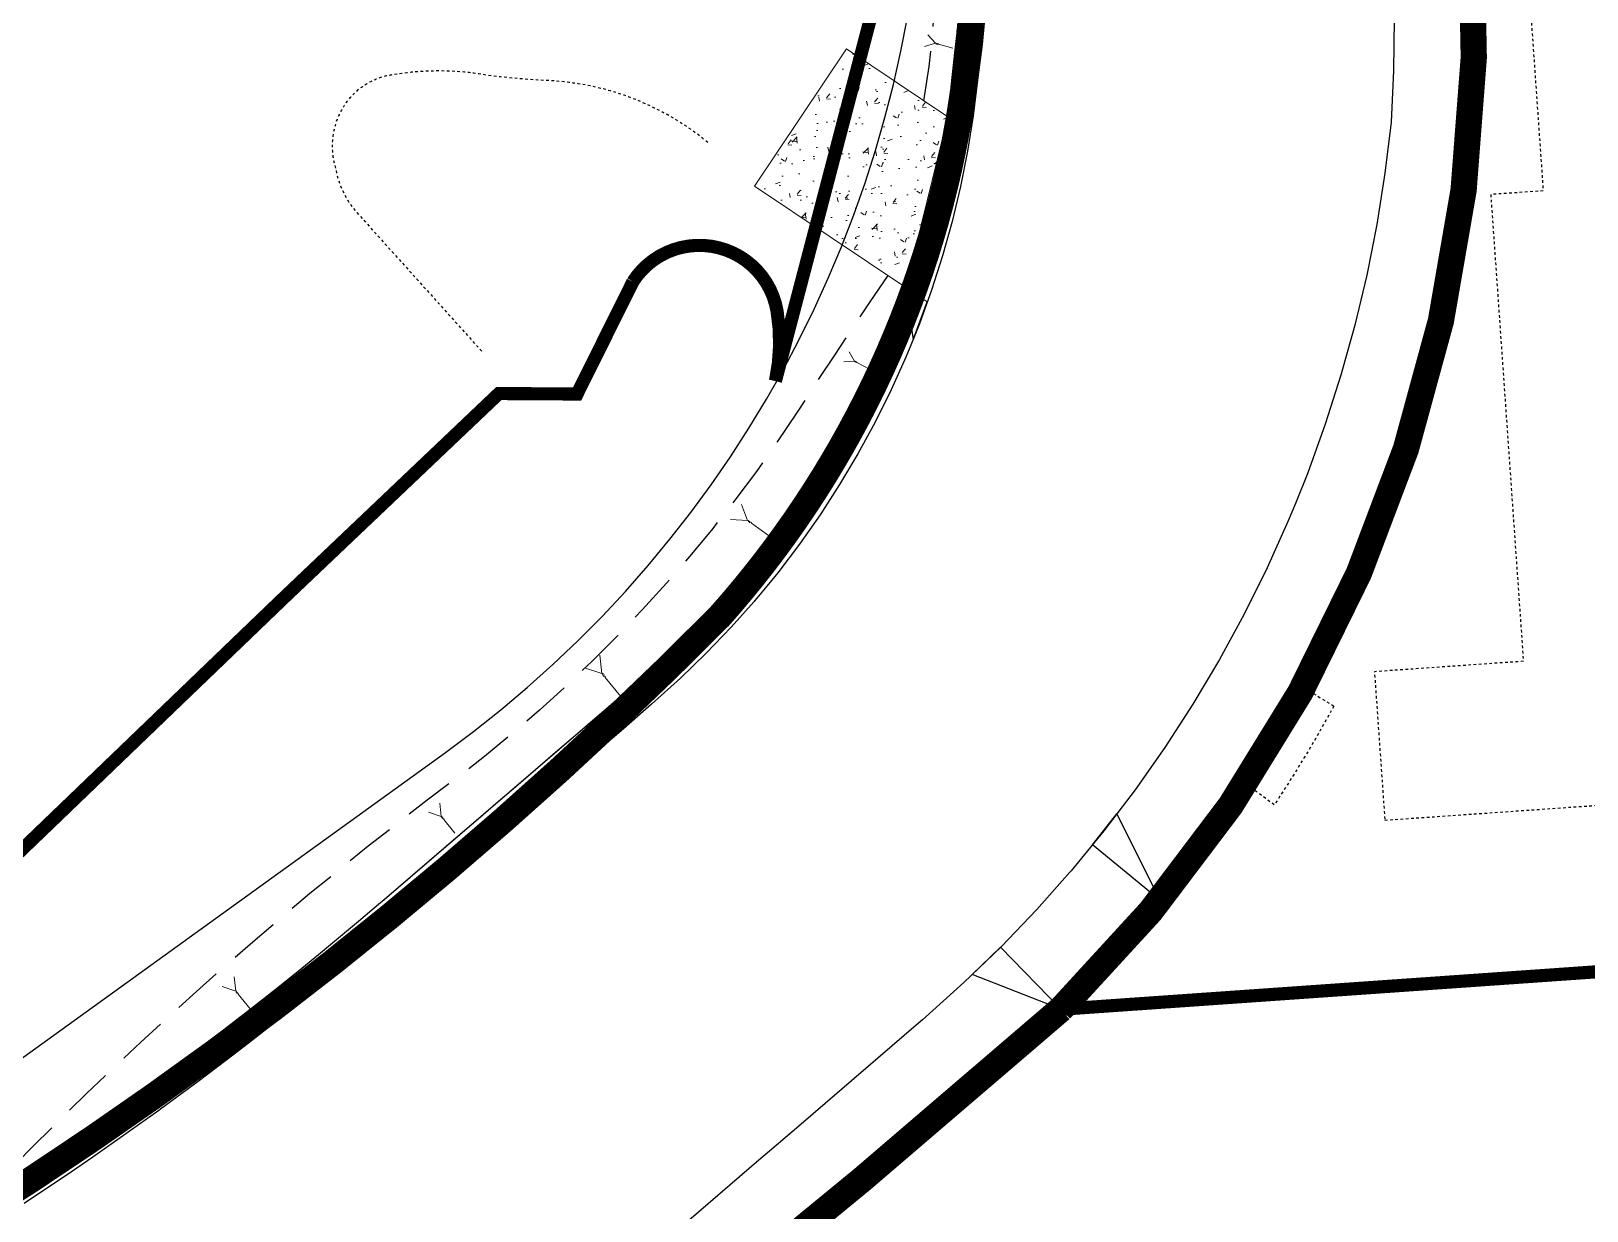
# Model space of a CAD drawing. Header units: millimetres. Extents: x 50357 to 985146, y 723188 to 1803594.
# Drawn here: x 834405.4 to 834464.6, y 818121.1 to 818166 of the extents above; entities that cross this region are included whole.
import ezdxf
from ezdxf.xclip import XClip

# ---------------------------------------------------------------- set-up
doc = ezdxf.new("R2010")
doc.units = ezdxf.units.MM
doc.header["$LTSCALE"] = 3
doc.header["$MEASUREMENT"] = 0
for name, pattern in [('DIVIDE', [1.25, 0.5, -0.25, 0, -0.25, 0, -0.25]), ('PHANTOM', [2.5, 1.25, -0.25, 0.25, -0.25, 0.25, -0.25]), ('x-baseplan$0$DGN Style 2', [1.94727e-06, 0, -1.94727e-06]), ('x-baseplan$0$XXXXX-PIW-DWG-P00-XXXX-R100-WS4-00$0$XXXXX-PIW-P-WHCGRDP1-XXX$0$HIDDEN', [9.525, 6.35, -3.175]), ('x-boundary$0$DGN Style 4', [76.563414, 38.257796, -19.128898, 0.047822, -19.128898])]:
    doc.linetypes.add(name, pattern=pattern)
for name, color, linetype in [('00_Xref', 7, 'Continuous'), ('x-baseplan$0$XXXXX-PIW-DWG-P00-XXXX-R100-WS4-00$0$XXXXX-PIW-P-WHCGRDP1-XXX$0$MMH125__', 3, 'x-baseplan$0$XXXXX-PIW-DWG-P00-XXXX-R100-WS4-00$0$XXXXX-PIW-P-WHCGRDP1-XXX$0$HIDDEN'), ('x-baseplan$0$XXXXX-PIW-DWG-P00-XXXX-R100-WS4-00$0$XXXXX-PIW-P-WHCGRDP1-XXX$0$MMH813__', 3, 'Continuous'), ('x-baseplan$0$XXXXX-PIW-DWG-P00-XXXX-R100-WS4-00$0$XXXXX-PIW-P-WHCGRDP1_RUN IN AND OUT-XXX$0$MMH813_S', 3, 'Continuous')]:
    doc.layers.add(name, color=color, linetype=linetype)
for name, color, linetype, lineweight in [('DraftConditionLine_AtGradeRoad_20180809', 7, 'Continuous', 0), ('x-baseplan$0$XXXXX-PIW-DWG-P00-XXXX-R100-WS4-00$0$XXXXX-PIW-P-WHCGRDP1-XXX$0$MMH125CS', 3, 'Continuous', 18), ('x-baseplan$0$XXXXX-PIW-DWG-P00-XXXX-R100-WS4-00$0$XXXXX-PIW-P-WHCGRDP1_RUN IN AND OUT-XXX$0$MMH060__', 3, 'Continuous', 13), ('x-baseplan$0$XXXXX-PIW-DWG-P00-XXXX-R100-WS4-00$0$XXXXX-PIW-P-WHCGRDP1_RUN IN AND OUT-XXX$0$MMH071__', 3, 'Continuous', 18)]:
    doc.layers.add(name, color=color, linetype=linetype, lineweight=lineweight)
doc.layers.add('x-baseplan$0$AR-ROAD_AR_BS_MI_', color=7, linetype='Continuous', true_color=0x6d6d6d)
doc.layers.add('x-boundary$0$AR-SIMS_BL_', color=7, linetype='x-boundary$0$DGN Style 4', true_color=0xff0505)

# ---------------------------------------------------------------- blocks, each defined once
blk = doc.blocks.new('x-baseplan$0$XXXXX-PIW-DWG-P00-XXXX-R100-WS4-00$0$XXXXX-PIW-P-WHCGRDP1-XXX$0$CUT-SLOPE')
at = {"layer": 'x-baseplan$0$XXXXX-PIW-DWG-P00-XXXX-R100-WS4-00$0$XXXXX-PIW-P-WHCGRDP1-XXX$0$MMH125CS'}
for p, q in [((0.38, 15.51), (-0.53, 15)), ((-0.53, 15), (0.38, 14.53)), ((0.4, 16.45), (-0.47, 16.02)), ((-0.47, 16.02), (0.38, 15.51)), ((0, 17), (0.4, 16.45)), ((0.38, 14.53), (0, 14)), ((0, 14), (0, 0))]:
    blk.add_line(p, q, dxfattribs=at)
at = {"layer": 'x-baseplan$0$XXXXX-PIW-DWG-P00-XXXX-R100-WS4-00$0$XXXXX-PIW-P-WHCGRDP1-XXX$0$MMH125CS', "ltscale": 0.5}
for points in [[(-5.68, 25.8), (0, 17)], [(5.68, 25.8), (0, 17)]]:
    blk.add_lwpolyline(points, dxfattribs=at)
blk = doc.blocks.new('x-baseplan$0$XXXXX-PIW-DWG-P00-XXXX-R100-WS4-00')
at = {"layer": 'x-baseplan$0$XXXXX-PIW-DWG-P00-XXXX-R100-WS4-00$0$XXXXX-PIW-P-WHCGRDP1_RUN IN AND OUT-XXX$0$MMH060__'}
h = blk.add_hatch(dxfattribs=at)
h.set_pattern_fill('AR-CONC', color=256, scale=0.01)
h.set_pattern_definition([(50, (0, 0), (1.82184669, -0.1593908554), [0.1905, -2.0955]), (355, (0, 0), (-0.3524342142, 1.9105684524), [0.1524, -1.6764058417]), (100.4514447, (0.1518, -0.0133), (1.469412471, 1.751177519), [0.161900088, -1.780902446]), (46.1842, (0, 0.508), (2.710790409, -0.4204232793), [0.28575, -3.14325]), (96.6355576, (0.226, 0.473), (2.3740413405, 2.474261246), [0.2428502314, -2.6713560816]), (351.18415117, (0, 0.508), (2.3740413406, 2.474261246), [0.228599671, -2.514597319]), (21, (0.254, 0.381), (1.5161439127, -1.0226519819), [0.1905, -2.0955]), (326, (0.254, 0.381), (0.6180202835, 1.8418796612), [0.1524, -1.6764]), (71.451445, (0.3803, 0.2958), (2.1341641928, 0.8192276889), [0.161900088, -1.780899376]), (37.5, (0, 0), (0.0308860325, 0.84555038873), [0, -1.65608, 0, -1.7018, 0, -1.68275]), (7.5, (0, 0), (0.6681966251, 1.0018057482), [0, -0.97028, 0, -1.61798, 0, -0.64135]), (327.5, (-0.5664, 0), (1.35590595167, -0.05728743993), [0, -0.635, 0, -1.9812, 0, -2.6289]), (317.5, (-0.8204, 0), (1.4812918139, 0.2542649103), [0, -0.8255, 0, -1.31572, 0, -1.8669])])
edge = h.paths.add_edge_path()
edge.add_line((834436.475, 818165.302), (834440.325, 818162.72))
edge.add_line((834432.977, 818160.085), (834436.475, 818165.302))
edge.add_line((834438.737, 818156.223), (834440.325, 818162.72))
edge.add_line((834432.977, 818160.085), (834438.737, 818156.223))
at = {"layer": 'x-baseplan$0$XXXXX-PIW-DWG-P00-XXXX-R100-WS4-00$0$XXXXX-PIW-P-WHCGRDP1-XXX$0$MMH125__', "ltscale": 0.1, "elevation": 5.715, "flags": 128}
for points in [[(834439.421, 818163.326, 0.048168), (834439.856, 818168.604, 0.020294), (834439.624, 818173.475, -0.10429), (834441.575, 818186.023, -1.698765)], [(834438.05, 818156.683, 0.003233), (834435.34, 818152.641, -0.097001), (834420.522, 818136.729, 0.037763), (834403.526, 818121.523, 11.538047)]]:
    blk.add_lwpolyline(points, format="xyb", dxfattribs=at)
at = {"layer": 'x-baseplan$0$XXXXX-PIW-DWG-P00-XXXX-R100-WS4-00$0$XXXXX-PIW-P-WHCGRDP1-XXX$0$MMH813__', "ltscale": 0.005142, "elevation": 5.715}
for points in [[(834440.691, 818166.1), (834440.669, 818165.912), (834440.583, 818165.159), (834440.556, 818164.909), (834440.484, 818164.217), (834440.325, 818162.72)], [(834438.737, 818156.223), (834438.072, 818154.522), (834437.693, 818153.626), (834437.289, 818152.742), (834436.861, 818151.869), (834436.675, 818151.507), (834436.409, 818151.008), (834435.933, 818150.16), (834435.434, 818149.326), (834434.912, 818148.505), (834434.368, 818147.7), (834433.801, 818146.91), (834433.213, 818146.136), (834432.603, 818145.378), (834431.973, 818144.638), (834431.323, 818143.915), (834430.653, 818143.211), (834429.963, 818142.525), (834429.255, 818141.859), (834428.529, 818141.213), (834428.421, 818141.12), (834418.885, 818132.937), (834418.668, 818132.751), (834417.911, 818132.108), (834417.149, 818131.471), (834416.383, 818130.839), (834415.613, 818130.213), (834414.838, 818129.591), (834414.059, 818128.976), (834413.275, 818128.365), (834412.488, 818127.761), (834410.9, 818126.568), (834410.1, 818125.98), (834409.296, 818125.397), (834408.487, 818124.82), (834407.675, 818124.249), (834406.859, 818123.683), (834406.039, 818123.124), (834405.546, 818122.791), (834405.215, 818122.569)]]:
    blk.add_lwpolyline(points, dxfattribs=at)
at = {"layer": 'x-baseplan$0$XXXXX-PIW-DWG-P00-XXXX-R100-WS4-00$0$XXXXX-PIW-P-WHCGRDP1-XXX$0$MMH813__', "ltscale": 0.005142}
for points in [[(834457.311, 818166.449, 5.644), (834457.292, 818164.486, 5.652), (834457.198, 818162.522, 5.66), (834456.963, 818160.571, 5.667), (834456.654, 818158.629, 5.673), (834456.271, 818156.701, 5.68), (834455.816, 818154.789, 5.686), (834455.289, 818152.895, 5.693), (834454.691, 818151.022, 5.7), (834454.022, 818149.174, 5.706), (834453.558, 818148.008, 5.71), (834453.283, 818147.352, 5.704), (834452.476, 818145.56, 5.685), (834451.602, 818143.799, 5.667), (834450.662, 818142.073, 5.648), (834449.657, 818140.383, 5.63), (834448.589, 818138.733, 5.611), (834447.459, 818137.124, 5.593), (834446.269, 818135.56, 5.574), (834445.02, 818134.041, 5.556), (834444.974, 818133.988, 5.555), (834443.715, 818132.571, 5.538), (834442.355, 818131.152, 5.523), (834440.943, 818129.785, 5.51), (834439.361, 818128.37, 5.498), (834439.21, 818128.237, 5.497), (834434.658, 818124.329, 5.401), (834433.542, 818123.376, 5.416), (834433.137, 818123.029, 5.423), (834430.103, 818120.423, 5.484)], [(834460.31, 818166.373, 5.859), (834460.286, 818164.297, 5.866), (834460.183, 818162.22, 5.874), (834459.934, 818160.155, 5.881), (834459.607, 818158.102, 5.888), (834459.203, 818156.062, 5.894), (834458.721, 818154.039, 5.901), (834458.164, 818152.036, 5.907), (834457.531, 818150.055, 5.914), (834456.823, 818148.1, 5.92), (834456.333, 818146.866, 5.925), (834456.042, 818146.173, 5.918), (834455.188, 818144.277, 5.899), (834454.263, 818142.414, 5.881), (834453.269, 818140.588, 5.863), (834452.206, 818138.801, 5.844), (834451.076, 818137.055, 5.826), (834449.88, 818135.354, 5.807), (834448.621, 818133.699, 5.789), (834447.996, 818132.923, 5.78), (834447.411, 818132.222, 5.772), (834447.301, 818132.092, 5.77), (834447.253, 818132.036, 5.77), (834445.92, 818130.537, 5.753), (834444.482, 818129.036, 5.737), (834442.988, 818127.59, 5.724), (834441.315, 818126.094, 5.712), (834440.245, 818125.156, 5.692), (834435.495, 818121.1, 5.63)], [(834441.761, 818166.842, 0), (834441.633, 818165.476, 0), (834441.454, 818164.118, 0), (834441.29, 818162.762, 0), (834441.075, 818161.412, 0), (834440.81, 818160.072, 0), (834440.493, 818158.743, 0), (834440.127, 818157.426, 0), (834439.711, 818156.125, 0), (834439.246, 818154.84, 0), (834438.924, 818154.029, 0), (834438.733, 818153.574, 0), (834438.172, 818152.328, 0), (834437.564, 818151.104, 0), (834436.91, 818149.904, 0), (834436.212, 818148.73, 0), (834435.469, 818147.583, 0), (834434.684, 818146.464, 0), (834433.857, 818145.377, 0), (834433.446, 818144.867, 0), (834433.061, 818144.406, 0), (834432.989, 818144.321, 0), (834432.957, 818144.285, 0), (834432.082, 818143.3, 0), (834431.137, 818142.313, 0), (834430.155, 818141.363, 0), (834429.056, 818140.38, 0), (834427.987, 818139.441, 0), (834423.236, 818135.386, 0), (834419.52, 818132.197, 0), (834417.478, 818130.477, 0), (834417.344, 818130.367, 0), (834415.403, 818128.795, 0), (834414.014, 818127.704, 0), (834413.724, 818127.48, 0), (834412.91, 818126.857, 0), (834411.808, 818126.027, 0), (834410.374, 818124.974, 0), (834410.31, 818124.927, 0), (834407.798, 818123.147, 0), (834406.983, 818122.587, 0), (834405.181, 818121.377, 0)], [(834440.691, 818166.1, 5.192), (834440.669, 818165.912, 5.187), (834440.583, 818165.159, 5.168), (834440.556, 818164.909, 5.163), (834440.484, 818164.217, 5.145), (834440.472, 818164.109, 5.142)], [(834438.244, 818154.961, 4.923), (834438.072, 818154.522, 4.915), (834437.693, 818153.626, 4.902), (834437.289, 818152.742, 4.887), (834436.861, 818151.869, 4.874), (834436.675, 818151.507, 4.868), (834436.409, 818151.008, 4.861), (834435.933, 818150.16, 4.847), (834435.434, 818149.326, 4.834), (834434.912, 818148.505, 4.82), (834434.368, 818147.7, 4.807), (834433.801, 818146.91, 4.794), (834433.213, 818146.136, 4.779), (834432.603, 818145.378, 4.766), (834431.973, 818144.638, 4.753), (834431.323, 818143.915, 4.74), (834430.653, 818143.211, 4.73), (834429.963, 818142.525, 4.719), (834429.255, 818141.859, 4.71), (834428.529, 818141.213, 4.702), (834428.421, 818141.12, 4.701), (834427.773, 818140.564, 4.707), (834427.014, 818139.913, 4.718), (834426.255, 818139.261, 4.728), (834425.496, 818138.61, 4.738), (834423.979, 818137.308, 4.758), (834423.22, 818136.656, 4.76), (834422.461, 818136.005, 4.758), (834421.702, 818135.354, 4.759), (834418.885, 818132.937, 4.767), (834418.668, 818132.751, 4.768), (834417.911, 818132.108, 4.773), (834417.149, 818131.471, 4.778), (834416.383, 818130.839, 4.785), (834415.613, 818130.213, 4.792), (834414.838, 818129.591, 4.799), (834414.059, 818128.976, 4.81), (834413.275, 818128.365, 4.819), (834412.488, 818127.761, 4.829), (834410.9, 818126.568, 4.854), (834410.1, 818125.98, 4.866), (834409.296, 818125.397, 4.881), (834408.487, 818124.82, 4.896), (834407.675, 818124.249, 4.911), (834406.859, 818123.683, 4.932), (834406.039, 818123.124, 4.958), (834405.546, 818122.791, 4.974), (834405.215, 818122.569, 4.985)]]:
    blk.add_polyline3d(points, dxfattribs=at)
at = {"layer": 'x-baseplan$0$XXXXX-PIW-DWG-P00-XXXX-R100-WS4-00$0$XXXXX-PIW-P-WHCGRDP1_RUN IN AND OUT-XXX$0$MMH060__'}
for p, q in [((834432.977, 818160.085), (834436.475, 818165.302)), ((834436.475, 818165.302), (834440.325, 818162.72, 6.439)), ((834438.737, 818156.223, 4.945), (834440.325, 818162.72, 6.439)), ((834432.977, 818160.085), (834438.737, 818156.223))]:
    blk.add_line(p, q, dxfattribs=at)
at = {"layer": 'x-baseplan$0$XXXXX-PIW-DWG-P00-XXXX-R100-WS4-00$0$XXXXX-PIW-P-WHCGRDP1_RUN IN AND OUT-XXX$0$MMH071__'}
for p, q in [((834440.325, 818162.72, 6.439), (834441.191, 818162.139)), ((834438.737, 818156.223, 4.945), (834439.549, 818155.678))]:
    blk.add_line(p, q, dxfattribs=at)
at = {"layer": 'x-baseplan$0$XXXXX-PIW-DWG-P00-XXXX-R100-WS4-00$0$XXXXX-PIW-P-WHCGRDP1_RUN IN AND OUT-XXX$0$MMH813_S'}
for p, q in [((834440.325, 818162.72, 6.439), (834441.415, 818163.795)), ((834441.415, 818163.795), (834441.191, 818162.139)), ((834438.737, 818156.223, 4.945), (834439.006, 818154.236)), ((834439.006, 818154.236), (834439.549, 818155.678))]:
    blk.add_line(p, q, dxfattribs=at)
for points in [[(834445.834, 818135.032), (834446.767, 818136.207), (834448.398, 818132.924), (834445.834, 818135.032)], [(834442.34, 818131.137), (834444.628, 818128.772), (834441.262, 818130.093), (834442.34, 818131.137)]]:
    blk.add_lwpolyline(points, dxfattribs=at)
at = {"layer": 'x-baseplan$0$XXXXX-PIW-DWG-P00-XXXX-R100-WS4-00$0$XXXXX-PIW-P-WHCGRDP1-XXX$0$MMH125CS'}
for p, xscale, yscale, zscale, rotation in [((834440.52, 818165.327), 0.04066421876839523, 0.04066421876839523, 0.04066421876839523, 74.11604234439972), ((834437.347, 818153.117), 0.03839256651111498, 0.03839256651111498, 0.03839256651111498, 61.61475006609164), ((834433.558, 818146.749), 0.06186434135182801, 0.06186434135182801, 0.06186434135182801, 53.84386748164025), ((834427.886, 818140.67), 0.06669463091377154, 0.06669463091377154, 0.06669463091377154, 39.15769178441374), ((834421.577, 818135.47), 0.04840475999586621, 0.04840475999586621, 0.04840475999586621, 39.15769178441374), ((834413.79, 818128.785), 0.05163768119492416, 0.05163768119492416, 0.05163768119492416, 39.15769178441373)]:
    blk.add_blockref('x-baseplan$0$XXXXX-PIW-DWG-P00-XXXX-R100-WS4-00$0$XXXXX-PIW-P-WHCGRDP1-XXX$0$CUT-SLOPE', p, dxfattribs=dict(at, xscale=xscale, yscale=yscale, zscale=zscale, rotation=rotation))
blk = doc.blocks.new('x-baseplan')
at = {"layer": 'x-baseplan$0$AR-ROAD_AR_BS_MI_'}
blk.add_line((834388.714, 818115.097), (834421.217, 818138.544), dxfattribs=at)
at = {"layer": 'x-baseplan$0$AR-ROAD_AR_BS_MI_', "linetype": 'x-baseplan$0$DGN Style 2', "flags": 128}
blk.add_lwpolyline([(834456.958, 818135.965), (834479.403, 818137.534), (834479.84, 818131.29), (834493.626, 818132.254), (834490.777, 818172.994), (834485.53, 818172.627), (834485.326, 818175.547), (834485.834, 818176.318), (834483.063, 818178.146), (834482.474, 818177.253), (834484.937, 818175.628), (834472.789, 818174.779), (834472.535, 818178.415), (834464.885, 818177.88), (834462.451, 818176.993), (834461.82, 818176.535), (834462.983, 818159.903), (834460.988, 818159.764), (834462.229, 818142.007), (834456.563, 818141.611)], close=True, dxfattribs=at)
blk.add_lwpolyline([(834431.194, 818161.746), (834431.137, 818161.793), (834430.997, 818161.906), (834430.854, 818162.016), (834430.71, 818162.123), (834430.564, 818162.228), (834430.416, 818162.331), (834430.266, 818162.43), (834430.114, 818162.527), (834429.961, 818162.622), (834429.807, 818162.714), (834429.65, 818162.803), (834429.492, 818162.889), (834429.333, 818162.973), (834429.172, 818163.053), (834429.01, 818163.131), (834428.846, 818163.206), (834428.682, 818163.279), (834428.516, 818163.348), (834428.348, 818163.414), (834428.18, 818163.478), (834428.011, 818163.538), (834427.84, 818163.596), (834427.669, 818163.651), (834427.496, 818163.702), (834427.323, 818163.751), (834427.149, 818163.796), (834426.974, 818163.839), (834426.799, 818163.878), (834426.622, 818163.915), (834426.445, 818163.948), (834426.268, 818163.978), (834426.09, 818164.005), (834425.912, 818164.029), (834425.733, 818164.05), (834425.554, 818164.068), (834425.375, 818164.083), (834425.195, 818164.094), (834424.724, 818164.117), (834424.253, 818164.149), (834423.782, 818164.189), (834423.313, 818164.237), (834422.844, 818164.294), (834422.664, 818164.325), (834422.482, 818164.353), (834422.301, 818164.378), (834422.119, 818164.4), (834421.936, 818164.419), (834421.753, 818164.434), (834421.57, 818164.446), (834421.387, 818164.455), (834421.204, 818164.461), (834421.021, 818164.464), (834420.837, 818164.463), (834420.654, 818164.46), (834420.471, 818164.453), (834420.288, 818164.442), (834420.105, 818164.429), (834419.922, 818164.413), (834419.74, 818164.393), (834419.558, 818164.37), (834419.376, 818164.344), (834419.195, 818164.315), (834419.15, 818164.308), (834419.105, 818164.3), (834419.06, 818164.292), (834419.015, 818164.283), (834418.97, 818164.273), (834418.926, 818164.262), (834418.881, 818164.251), (834418.837, 818164.239), (834418.793, 818164.226), (834418.749, 818164.212), (834418.706, 818164.198), (834418.663, 818164.182), (834418.62, 818164.166), (834418.577, 818164.149), (834418.535, 818164.132), (834418.493, 818164.114), (834418.451, 818164.095), (834418.41, 818164.075), (834418.369, 818164.055), (834418.328, 818164.034), (834418.288, 818164.012), (834418.248, 818163.989), (834418.208, 818163.966), (834418.169, 818163.942), (834418.131, 818163.917), (834418.093, 818163.892), (834418.055, 818163.866), (834418.017, 818163.84), (834417.981, 818163.812), (834417.944, 818163.785), (834417.908, 818163.756), (834417.873, 818163.727), (834417.838, 818163.697), (834417.804, 818163.667), (834417.77, 818163.636), (834417.737, 818163.604), (834417.704, 818163.572), (834417.672, 818163.54), (834417.64, 818163.506), (834417.61, 818163.473), (834417.579, 818163.438), (834417.549, 818163.404), (834417.52, 818163.368), (834417.492, 818163.332), (834417.464, 818163.296), (834417.437, 818163.259), (834417.41, 818163.222), (834417.384, 818163.184), (834417.359, 818163.146), (834417.332, 818163.104), (834417.306, 818163.062), (834417.281, 818163.02), (834417.257, 818162.977), (834417.234, 818162.934), (834417.211, 818162.89), (834417.189, 818162.846), (834417.168, 818162.801), (834417.147, 818162.757), (834417.128, 818162.711), (834417.109, 818162.666), (834417.091, 818162.62), (834417.074, 818162.574), (834417.057, 818162.527), (834417.042, 818162.481), (834417.027, 818162.434), (834417.013, 818162.386), (834417, 818162.339), (834416.987, 818162.291), (834416.976, 818162.243), (834416.965, 818162.195), (834416.955, 818162.147), (834416.946, 818162.098), (834416.938, 818162.05), (834416.931, 818162.001), (834416.925, 818161.952), (834416.919, 818161.903), (834416.914, 818161.854), (834416.911, 818161.805), (834416.908, 818161.756), (834416.906, 818161.706), (834416.904, 818161.657), (834416.904, 818161.608), (834416.904, 818161.559), (834416.906, 818161.509), (834416.908, 818161.46), (834416.911, 818161.411), (834416.915, 818161.362), (834416.92, 818161.313), (834416.925, 818161.264), (834416.932, 818161.215), (834416.939, 818161.166), (834416.946, 818161.124), (834417.097, 818160.482), (834417.12, 818160.38), (834417.221, 818160.097), (834417.344, 818159.824), (834417.487, 818159.56), (834417.651, 818159.309), (834417.851, 818159.07), (834422.624, 818153.77)], dxfattribs=at)
blk.add_lwpolyline([(834455.019, 818140.303, -0.020142), (834452.754, 818136.543), (834451.693, 818137.332, 0.020103), (834453.894, 818140.997)], format="xyb", close=True, dxfattribs=at)
at = {"layer": 'x-baseplan$0$AR-ROAD_AR_BS_MI_'}
blk.add_arc((834395.475, 818174.228), 44, 305.80537, 0.17695, dxfattribs=at)
blk.add_blockref('x-baseplan$0$XXXXX-PIW-DWG-P00-XXXX-R100-WS4-00', (0, 0))

msp = doc.modelspace()

# ---------------------------------------------------------------- linework, layer by layer
at = {"layer": 'DraftConditionLine_AtGradeRoad_20180809', "linetype": 'PHANTOM', "ltscale": 0.3, "const_width": 1, "flags": 128}
msp.add_lwpolyline([(834441.2602, 818170.5935), (834441.2813, 818169.9288), (834441.2908, 818169.2637), (834441.2887, 818168.5987), (834441.275, 818167.9337), (834441.2497, 818167.2691), (834441.2128, 818166.605), (834441.1643, 818165.9417), (834441.1042, 818165.2793), (834441.0326, 818164.6181), (834440.9494, 818163.9582), (834440.8548, 818163.2999), (834440.7487, 818162.6433), (834440.6311, 818161.9887), (834440.5021, 818161.3362), (834440.3618, 818160.6861), (834440.2101, 818160.0385), (834440.0471, 818159.3937), (834439.873, 818158.7518), (834439.6876, 818158.113), (834439.4911, 818157.4776), (834439.2836, 818156.8457), (834439.0651, 818156.2176), (834438.8356, 818155.5933), (834438.5953, 818154.9731), (834438.3442, 818154.3573), (834438.0824, 818153.7459), (834437.8099, 818153.1391), (834437.5269, 818152.5373), (834437.2335, 818151.9404), (834436.9297, 818151.3487), (834436.6156, 818150.7625), (834436.2913, 818150.1818), (834435.9569, 818149.6069), (834435.6125, 818149.0379), (834435.2583, 818148.475), (834434.8943, 818147.9183), (834434.5206, 818147.3681), (834434.1374, 818146.8245), (834433.7448, 818146.2877), (834433.3428, 818145.7578), (834432.9317, 818145.235), (834432.5115, 818144.7194), (834432.0824, 818144.2113), (834431.6445, 818143.7108), (834431.6443, 818143.7106), (834429.6401, 818141.7219), (834427.6014, 818139.7685), (834425.529, 818137.8509), (834423.4234, 818135.9699), (834421.2853, 818134.1258), (834419.1154, 818132.3194), (834416.9143, 818130.5511), (834414.6826, 818128.8215), (834412.4211, 818127.1311), (834410.1304, 818125.4804), (834407.8113, 818123.8699), (834405.4644, 818122.3002), (834403.0905, 818120.7717), (834400.6903, 818119.2848), (834398.2645, 818117.8401), (834395.8138, 818116.4379), (834393.3391, 818115.0787), (834390.841, 818113.7628), (834389.7334, 818113.1971, 0.0292121), (834363.9099, 818100.6726, 0.0252612), (834259.667, 818030.289), (834223.0013, 818004.1488), (834222.4005, 818003.6568), (834221.7912, 818003.1753), (834221.1737, 818002.7045), (834220.548, 818002.2446), (834219.9144, 818001.7957), (834219.273, 818001.3579), (834218.6241, 818000.9313), (834217.9678, 818000.5162), (834217.3044, 818000.1125), (834216.6341, 817999.7205), (834215.957, 817999.3403), (834215.2734, 817998.9719), (834214.5835, 817998.6155), (834213.8874, 817998.2712), (834213.1855, 817997.9391), (834212.4778, 817997.6193), (834211.7647, 817997.3119), (834211.0463, 817997.017), (834210.3229, 817996.7347), (834209.5947, 817996.4651), (834208.8619, 817996.2082), (834208.1247, 817995.9641), (834207.3833, 817995.733), (834206.6381, 817995.5148), (834205.8891, 817995.3096), (834205.1367, 817995.1176), (834204.381, 817994.9387), (834203.6224, 817994.773), (834202.8609, 817994.6206), (834202.0969, 817994.4815), (834201.3306, 817994.3558), (834200.5623, 817994.2434), (834199.7921, 817994.1445), (834199.0202, 817994.059), (834198.247, 817993.9871), (834197.4727, 817993.9286), (834196.6974, 817993.8836), (834195.9215, 817993.8522), (834195.1452, 817993.8343), (834194.3687, 817993.83), (834193.5922, 817993.8393), (834192.816, 817993.8621), (834192.0403, 817993.8984), (834191.2653, 817993.9482), (834190.4914, 817994.0116), (834189.7186, 817994.0885), (834188.9474, 817994.1789), (834188.1778, 817994.2827), (834187.4101, 817994.3999), (834186.6446, 817994.5305), (834185.8816, 817994.6744), (834185.1211, 817994.8316), (834184.3635, 817995.0021), (834183.609, 817995.1858), (834182.8578, 817995.3826), (834182.1101, 817995.5925), (834181.3663, 817995.8154), (834180.6264, 817996.0512), (834179.8908, 817996.3), (834179.1596, 817996.5615), (834178.4331, 817996.8358), (834177.7115, 817997.1227), (834176.995, 817997.4221), (834176.2839, 817997.734), (834175.5782, 817998.0583), (834174.8784, 817998.3948), (834174.1846, 817998.7435), (834173.4969, 817999.1042), (834172.8156, 817999.4769), (834172.141, 817999.8615), (834171.4731, 818000.2577), (834170.8123, 818000.6655), (834170.1587, 818001.0849), (834169.5125, 818001.5155), (834168.8739, 818001.9574), (834168.2432, 818002.4103), (834167.6204, 818002.8742), (834167.0058, 818003.3489), (834166.3996, 818003.8342), (834165.802, 818004.3301), (834165.2131, 818004.8363), (834164.6331, 818005.3526), (834164.0623, 818005.8791), (834163.5007, 818006.4154), (834162.9485, 818006.9614), (834162.406, 818007.517), (834162.1597, 818007.7758), (834161.6125, 818008.391), (834161.0761, 818009.0157), (834160.5508, 818009.6497), (834160.0365, 818010.2927), (834159.5336, 818010.9446), (834159.0421, 818011.6052), (834158.5622, 818012.2743), (834158.094, 818012.9516), (834157.6378, 818013.637), (834157.1936, 818014.3303), (834156.7615, 818015.0312), (834156.3418, 818015.7395), (834155.9344, 818016.4551), (834155.5397, 818017.1777), (834155.1576, 818017.907), (834154.7882, 818018.6429), (834154.4318, 818019.3851), (834154.0884, 818020.1335), (834153.7581, 818020.8877), (834153.441, 818021.6476), (834153.1373, 818022.4128), (834152.8469, 818023.1833), (834152.57, 818023.9587), (834152.3067, 818024.7389), (834152.057, 818025.5235), (834151.8211, 818026.3123), (834151.599, 818027.1052), (834151.3908, 818027.9018), (834151.1964, 818028.7019), (834151.0161, 818029.5053), (834150.8499, 818030.3117), (834150.6977, 818031.1209), (834150.5597, 818031.9326), (834150.4358, 818032.7466), (834150.3262, 818033.5627), (834150.2309, 818034.3805), (834150.1498, 818035.1999), (834150.083, 818036.0205), (834150.0306, 818036.8422), (834149.9926, 818037.6647), (834149.9688, 818038.4878), (834149.9595, 818039.3111), (834149.9645, 818040.1345), (834149.9839, 818040.9576), (834150.0177, 818041.7803), (834150.0658, 818042.6022), (834150.1282, 818043.4232), (834150.205, 818044.243), (834150.2961, 818045.0614), (834150.4014, 818045.878), (834150.521, 818046.6926), (834150.6547, 818047.505), (834150.8027, 818048.315), (834150.9647, 818049.1223), (834151.1408, 818049.9266), (834151.3309, 818050.7277), (834151.535, 818051.5254), (834151.7529, 818052.3194), (834151.9847, 818053.1095), (834152.2303, 818053.8954), (834152.4895, 818054.6769), (834152.7623, 818055.4538), (834153.0486, 818056.2258), (834153.3484, 818056.9926), (834153.6615, 818057.7542), (834153.9878, 818058.5101), (834154.1878, 818058.9563), (834156.0426, 818062.3166), (834157.9557, 818065.644), (834159.9266, 818068.9376), (834161.9547, 818072.1962), (834164.0393, 818075.4189), (834164.3161, 818075.8377), (834185.4945, 818108.696), (834185.8848, 818109.2731), (834186.2852, 818109.8432), (834186.6954, 818110.4063), (834187.1154, 818110.9621), (834187.5451, 818111.5105), (834187.9842, 818112.0514), (834188.4327, 818112.5844), (834188.8905, 818113.1096), (834189.3574, 818113.6267), (834189.8332, 818114.1356), (834190.3178, 818114.6361), (834190.8111, 818115.1281), (834191.3128, 818115.6114), (834191.823, 818116.0858), (834192.3413, 818116.5513), (834192.8677, 818117.0076), (834193.402, 818117.4547), (834193.7616, 818117.7469, 0.1973975), (834198.9567, 818127.696), (834199.0072, 818128.0355), (834199.0636, 818128.374), (834199.1259, 818128.7115), (834199.1941, 818129.0479), (834199.2682, 818129.3831), (834199.348, 818129.7169), (834199.4337, 818130.0493), (834199.5252, 818130.3801), (834199.6225, 818130.7092), (834199.7254, 818131.0367), (834199.8341, 818131.3622), (834199.9484, 818131.6859), (834200.0684, 818132.0074), (834200.194, 818132.3269), (834200.3251, 818132.6441), (834200.4617, 818132.9589), (834200.6038, 818133.2714), (834200.7514, 818133.5813), (834200.9043, 818133.8886), (834201.0626, 818134.1931), (834201.2261, 818134.4949), (834201.3949, 818134.7937), (834201.5689, 818135.0896), (834201.748, 818135.3824), (834201.9322, 818135.672), (834202.1215, 818135.9584), (834202.3157, 818136.2414), (834202.3612, 818136.3063), (834204.4055, 818139.2858), (834197.4038, 818144.0897), (834197.3972, 818144.0943), (834194.4383, 818146.1243), (834194.2954, 818146.0566), (834194.1513, 818145.9913), (834194.0061, 818145.9286), (834193.8599, 818145.8684), (834193.7126, 818145.8108), (834193.5643, 818145.7557), (834193.4151, 818145.7033), (834193.2649, 818145.6534), (834193.114, 818145.6062), (834192.9622, 818145.5616), (834192.8097, 818145.5197), (834192.6565, 818145.4805), (834192.5026, 818145.4439), (834192.3481, 818145.41), (834192.193, 818145.3788), (834192.0374, 818145.3504), (834191.8814, 818145.3246), (834191.7249, 818145.3016), (834191.568, 818145.2813), (834191.4108, 818145.2638), (834191.2533, 818145.249), (834191.0956, 818145.2369), (834190.9377, 818145.2277), (834190.7797, 818145.2211), (834190.6216, 818145.2173), (834190.4634, 818145.2163), (834190.3052, 818145.2181), (834190.1471, 818145.2226), (834189.9891, 818145.2298), (834189.8313, 818145.2399), (834189.6736, 818145.2526), (834189.5162, 818145.2682), (834189.3591, 818145.2864), (834189.2023, 818145.3074), (834189.0459, 818145.3312), (834188.89, 818145.3576), (834188.7345, 818145.3868), (834188.5796, 818145.4187), (834188.4253, 818145.4533), (834188.2716, 818145.4906), (834188.1185, 818145.5305), (834188.015, 818145.5592), (834186.218, 818145.8505), (834184.4, 818145.948, 0.4942607), (834168.0096, 818124.4333), (834168.0911, 818124.1438), (834168.1674, 818123.8529), (834168.2387, 818123.5607), (834168.3049, 818123.2673), (834168.366, 818122.9728), (834168.4219, 818122.6772), (834168.4726, 818122.3808), (834168.5182, 818122.0835), (834168.5585, 818121.7854), (834168.5937, 818121.4867), (834168.6236, 818121.1874), (834168.6483, 818120.8877), (834168.6678, 818120.5875), (834168.682, 818120.2871), (834168.691, 818119.9865), (834168.6947, 818119.6857), (834168.6932, 818119.385), (834168.6865, 818119.0843), (834168.6745, 818118.7837), (834168.6572, 818118.4834), (834168.6347, 818118.1835), (834168.607, 818117.884), (834168.574, 818117.5851), (834168.5359, 818117.2867), (834168.4925, 818116.9891), (834168.444, 818116.6923), (834168.3903, 818116.3963), (834168.3314, 818116.1014), (834168.2674, 818115.8075), (834168.1982, 818115.5148), (834168.124, 818115.2233), (834168.0447, 818114.9332), (834167.9604, 818114.6445), (834167.871, 818114.3573), (834167.7766, 818114.0717), (834167.6772, 818113.7878), (834167.5729, 818113.5057), (834167.4637, 818113.2255), (834167.3497, 818112.9472), (834167.2308, 818112.6709), (834167.107, 818112.3968), (834166.9786, 818112.1248), (834166.8454, 818111.8551), (834166.7075, 818111.5879), (834166.5649, 818111.323), (834166.4178, 818111.0607), (834166.2661, 818110.801), (834166.1099, 818110.5439), (834165.9492, 818110.2897), (834165.7841, 818110.0382), (834165.7591, 818110.001), (834140.1738, 818075.6573, 0.3221085), (834139.415, 817999.8299, 0.4344415), (834236.6678, 817985.9921), (834264.0334, 818007.8355), (834274.975, 818016.2968), (834286.0626, 818024.566), (834297.2929, 818032.6403), (834308.6623, 818040.5175), (834320.1675, 818048.195), (834331.8049, 818055.6706), (834331.8367, 818055.6906), (834366.4938, 818079.2089), (834373.527, 818083.6922), (834380.364, 818087.1521), (834384.1217, 818088.9905, 0.0118991), (834400.8463, 818097.0307, 0.037659), (834421.575, 818109.8424, 0.0156338), (834444.628, 818128.772, 0.2423535), (834459.677, 818175.04)], format="xyb", dxfattribs=at)
at = {"layer": 'x-boundary$0$AR-SIMS_BL_', "linetype": 'DIVIDE', "ltscale": 100, "const_width": 0.5, "flags": 128}
msp.add_lwpolyline([(835046.275, 817983.187), (834552.235, 817919.53), (834423.997, 817870.527), (834415.272, 817865.696), (834383.474, 817838.339), (834373.34, 817828.353), (834356.312, 817806.204), (834343.998, 817785.985), (834339.429, 817778.228), (834334.619, 817763.541), (834329.521, 817754.386), (834322.539, 817751.133), (834256.694, 817748.878), (834232.989, 817748.661), (834202.736, 817748.836), (834169.745, 817749.703), (834105.632, 817749.39), (834095.122, 817750.288), (834080.874, 817753.147), (834079.946, 817754.682), (834075.547, 817754.941), (834068.485, 817749.278), (834059.513, 817748.673), (834044.421, 817752.193), (834012.957, 817774.957, -0.0868696), (833954.966, 817841.557), (833951.38, 817849.526), (833950, 817873.199), (833950.511, 817999.932), (833951.109, 818019.469), (833950.597, 818024.558), (833950.593, 818042.647), (833948.989, 818071.095), (833950.364, 818103.034, -0.0940633), (833975.5555, 818171.0835, -0.0902781), (834009.286, 818209.372), (834009.749, 818241.21, -0.0189096), (834011.285, 818271.75), (834240.035, 818271.919), (834328.826, 818399.497), (834366.572, 818373.349), (834355.826, 818358.183), (834346.055, 818343.554), (834340.896, 818336.18), (834331.155, 818321.969), (834340.389, 818315.216), (834336.624, 818309.828), (834328.547, 818297.509), (834322.058, 818288.942, -0.1752059), (834315.237, 818286.336), (834306.349, 818287.923, 0.2323257), (834293.229, 818283.101, 0.1362325), (834285.961, 818270.395), (834277.176, 818250.389), (834270.995, 818237.545), (834264.654, 818226.052), (834252.662, 818207.069), (834242.75, 818191.422), (834230.03, 818171.079), (834218.394, 818151.816), (834214.232, 818145.524), (834209.561, 818137.723), (834175.873, 818082.258), (834168.313, 818069.588), (834159.505, 818055.423, 0.2107846), (834157.945, 818024.07, 0.1803051), (834175.259, 818003.891, 0.1721578), (834199.78, 817999.157, 0.1021896), (834213.411, 818003.679), (834221.184, 818008.735), (834236.604, 818018.98), (834264.376, 818037.348), (834297.078, 818058.952), (834310.419, 818067.872), (834352.558, 818095.842, 0.0821189), (834360.568, 818101.886, -0.0111337), (834370.062, 818110.415), (834378.808, 818118.816), (834383.625, 818114.163), (834387.46, 818117.774), (834394.78, 818124.931), (834415.092, 818144.448), (834423.246, 818152.193), (834426.223, 818152.175), (834428.346, 818156.445, -0.6859753), (834433.832, 818155.332, -0.0959867), (834433.77, 818152.667), (834438.28, 818169.874), (834459.677, 818175.04, -0.2423535), (834444.628, 818128.772), (834495.22, 818132.308), (834492.444, 818172.006), (834498.761, 818180.933, 0.1039453), (834533.697, 818164.791, 0.0281485), (834560.518, 818159.716), (834570.883, 818156.56, 0.0121811), (834580.152, 818154.03, 0.0118169), (834589.68, 818153.626, 0.018959), (834627.61, 818154.46), (834630.54, 818155.389), (834634.554, 818155.668), (834637.584, 818155.154, 0.0049787), (834647.569, 818156.042), (834660.846, 818157.365, -0.0231603), (834692.8822, 818159.0629), (834848.633, 818160.097), (834853.232, 818160.197), (834857.282, 818160.663), (834861.211, 818161.751, 0.0889442), (834868.247, 818167.266, 0.0912828), (834872.755, 818174.674, 0.0618581), (834874.097, 818180.136), (834880.689, 818180.535), (834904.743, 818180.912, 0.0773406), (834909.1887, 818172.2777, 0.267473), (834920.0282, 818167.4601, 0.0363773), (834937.2432, 818170.543, 0.2494227), (834949.395, 818181.612), (834966.122, 818181.874), (835091.811, 818189.748), (835119.69, 818191.557), (835121.8, 818186.835, 0.0736969), (835125.906, 818181.809), (835207.274, 818194.473), (835208.699, 818185.317), (835222.078, 818190.193), (835227.487, 818191.158, 0.0490537), (835256.687, 818199.396), (835337.017, 818204.417, -0.0621863), (835336.5099, 818151.7194, 0.0557122), (835335.3485, 818100.1676), (835335.994, 818092.916), (835339.286, 818073.766), (835342.221, 818056.387), (835346.043, 818019.358), (835266.281, 818008.057), (835170.777, 817999.878), (835121.934, 817993.58), (835122.014, 817992.704), (835091.934, 817988.807), (835080.292, 817987.084), (835071.867, 817986.218), (835046.358, 817982.99)], format="xyb", close=True, dxfattribs=at)

# ---------------------------------------------------------------- block references
at = {"layer": '00_Xref'}
ref = msp.add_blockref('x-baseplan', (0, 0), dxfattribs=at)
XClip(ref).set_block_clipping_path([(834202.4041511728, 818417.7787976696), (834906.6320897909, 818467.0097314056), (834956.0121295976, 817760.6488927433), (834251.7841909796, 817711.4179590072)])

doc.saveas('drawing.dxf')
